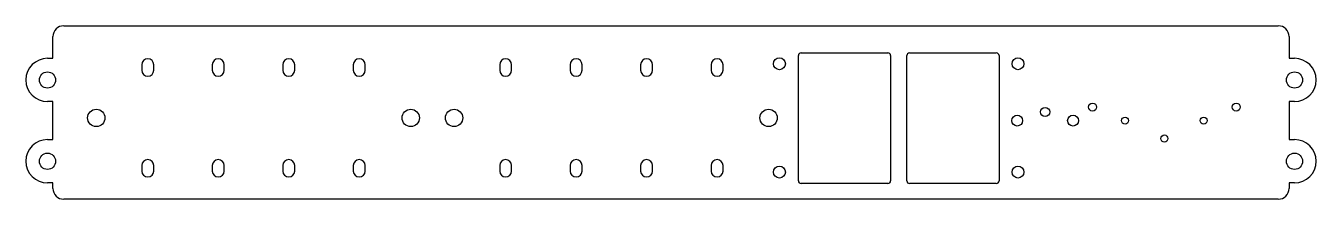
# Model space of a CAD drawing. Header units: millimetres. Extents: x -119 to 119, y 37 to 69.
import ezdxf

# ---------------------------------------------------------------- set-up
doc = ezdxf.new("R2010")
doc.units = ezdxf.units.MM
doc.layers.add('Edge.Cuts', color=254, linetype='CONTINUOUS', true_color=0xd0d2cd)

msp = doc.modelspace()

# ---------------------------------------------------------------- linework, layer by layer
at = {"layer": 'Edge.Cuts', "linetype": 'CONTINUOUS'}
for p, q in [((-114, 63), (-114, 67)), ((-112, 69), (112, 69)), ((114, 67), (114, 63)), ((-115, 63), (-114, 63)), ((23.5, 40.4), (23.5, 63.5)), ((24, 64), (40, 64)), ((40.5, 63.5), (40.5, 40.4)), ((43.5, 40.4), (43.5, 63.5)), ((44, 64), (60, 64)), ((60.5, 63.5), (60.5, 40.4)), ((114, 63), (115, 63)), ((-97.6, 61.8), (-97.6, 60.8)), ((-95.4, 60.8), (-95.4, 61.8)), ((-84.6, 61.8), (-84.6, 60.8)), ((-82.4, 60.8), (-82.4, 61.8)), ((-71.6, 61.8), (-71.6, 60.8)), ((-69.4, 60.8), (-69.4, 61.8)), ((-58.6, 61.8), (-58.6, 60.8)), ((-56.4, 60.8), (-56.4, 61.8)), ((-31.6, 61.8), (-31.6, 60.8)), ((-29.4, 60.8), (-29.4, 61.8)), ((-18.6, 61.8), (-18.6, 60.8)), ((-16.4, 60.8), (-16.4, 61.8)), ((-5.6, 61.8), (-5.6, 60.8)), ((-3.4, 60.8), (-3.4, 61.8)), ((7.4, 61.8), (7.4, 60.8)), ((9.6, 60.8), (9.6, 61.8)), ((-114, 55), (-115, 55)), ((-114, 48), (-114, 55)), ((114, 55), (114, 48)), ((115, 55), (114, 55)), ((-115, 48), (-114, 48)), ((114, 48), (115, 48)), ((-97.6, 43.2), (-97.6, 42.2)), ((-95.4, 42.2), (-95.4, 43.2)), ((-84.6, 43.2), (-84.6, 42.2)), ((-82.4, 42.2), (-82.4, 43.2)), ((-71.6, 43.2), (-71.6, 42.2)), ((-69.4, 42.2), (-69.4, 43.2)), ((-58.6, 43.2), (-58.6, 42.2)), ((-56.4, 42.2), (-56.4, 43.2)), ((-31.6, 43.2), (-31.6, 42.2)), ((-29.4, 42.2), (-29.4, 43.2)), ((-18.6, 43.2), (-18.6, 42.2)), ((-16.4, 42.2), (-16.4, 43.2)), ((-5.6, 43.2), (-5.6, 42.2)), ((-3.4, 42.2), (-3.4, 43.2)), ((7.4, 43.2), (7.4, 42.2)), ((9.6, 42.2), (9.6, 43.2)), ((-114, 40), (-115, 40)), ((-114, 39), (-114, 40)), ((40, 39.9), (24, 39.9)), ((60, 39.9), (44, 39.9)), ((114, 40), (114, 39)), ((115, 40), (114, 40)), ((112, 37), (-112, 37))]:
    msp.add_line(p, q, dxfattribs=at)
at = {"layer": 'Edge.Cuts'}
for centre, radius in [((20, 62), 1.1), ((64, 62), 1.1), ((-115, 59), 1.5), ((115, 59), 1.5), ((77.75, 54), 0.75), ((104.25, 54), 0.75), ((-106, 52), 1.6), ((-48, 52), 1.6), ((-40, 52), 1.6), ((18, 52), 1.6), ((63.85, 51.5), 1), ((69, 53.1), 0.85), ((74.15, 51.5), 1), ((83.75, 51.5), 0.65), ((98.25, 51.5), 0.65), ((91, 48.2), 0.65), ((-115, 44), 1.5), ((115, 44), 1.5), ((20, 42), 1.1), ((64, 42), 1.1)]:
    msp.add_circle(centre, radius, dxfattribs=at)
for centre, radius, start, end in [((-112, 67), 2, 90, 180), ((112, 67), 2, 0, 90), ((-115, 59), 4, -270, -90), ((-96.5, 61.8), 1.1, 0, 180), ((-83.5, 61.8), 1.1, 0, 180), ((-70.5, 61.8), 1.1, 0, 180), ((-57.5, 61.8), 1.1, 0, 180), ((-30.5, 61.8), 1.1, 0, 180), ((-17.5, 61.8), 1.1, 0, 180), ((-4.5, 61.8), 1.1, 0, 180), ((8.5, 61.8), 1.1, 0, 180), ((24, 63.5), 0.5, 90, 180), ((40, 63.5), 0.5, 0, 90), ((44, 63.5), 0.5, 90, 180), ((60, 63.5), 0.5, 0, 90), ((115, 59), 4, -90, 90), ((-96.5, 60.8), 1.1, -180, 0), ((-83.5, 60.8), 1.1, -180, 0), ((-70.5, 60.8), 1.1, -180, 0), ((-57.5, 60.8), 1.1, -180, 0), ((-30.5, 60.8), 1.1, -180, 0), ((-17.5, 60.8), 1.1, -180, 0), ((-4.5, 60.8), 1.1, -180, 0), ((8.5, 60.8), 1.1, -180, 0), ((-115, 44), 4, -270, -90), ((115, 44), 4, -90, 90), ((-96.5, 43.2), 1.1, 0, 180), ((-83.5, 43.2), 1.1, 0, 180), ((-70.5, 43.2), 1.1, 0, 180), ((-57.5, 43.2), 1.1, 0, 180), ((-30.5, 43.2), 1.1, 0, 180), ((-17.5, 43.2), 1.1, 0, 180), ((-4.5, 43.2), 1.1, 0, 180), ((8.5, 43.2), 1.1, 0, 180), ((-96.5, 42.2), 1.1, -180, 0), ((-83.5, 42.2), 1.1, -180, 0), ((-70.5, 42.2), 1.1, -180, 0), ((-57.5, 42.2), 1.1, -180, 0), ((-30.5, 42.2), 1.1, -180, 0), ((-17.5, 42.2), 1.1, -180, 0), ((-4.5, 42.2), 1.1, -180, 0), ((8.5, 42.2), 1.1, -180, 0), ((-112, 39), 2, -180, -90), ((24, 40.4), 0.5, -180, -90), ((40, 40.4), 0.5, -90, 0), ((44, 40.4), 0.5, -180, -90), ((60, 40.4), 0.5, -90, 0), ((112, 39), 2, -90, 0)]:
    msp.add_arc(centre, radius, start, end, dxfattribs=at)

doc.saveas('drawing.dxf')
